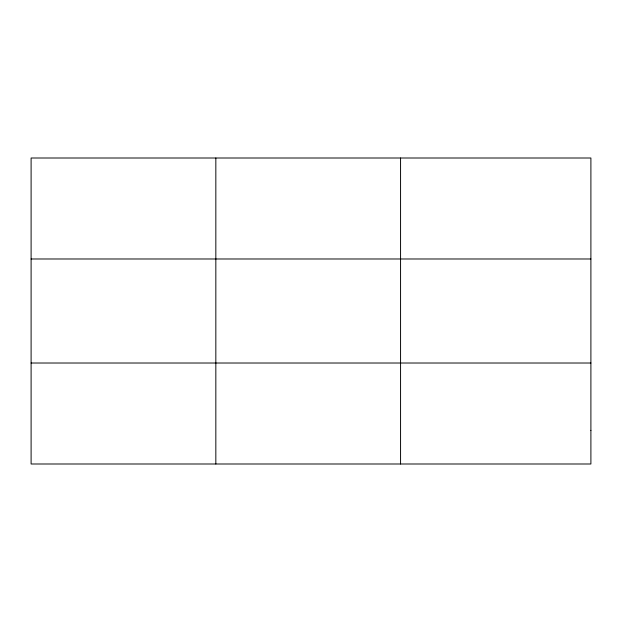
<?xml version="1.0" encoding="UTF-8"?>
<svg xmlns="http://www.w3.org/2000/svg" width="622" height="622" viewBox="0 0 622 622"><rect width="100%" height="100%" fill="white"/><g stroke="black" fill="none" stroke-linecap="round" stroke-linejoin="round"><path stroke-width="0.93" d="M215.834 463.996L215.834 158.004M400.568 463.996L400.568 158.004M31.1 258.985L590.9 258.985M31.1 363.015L590.9 363.015M590.9 430.338L590.9 463.996L31.1 463.996L31.1 158.004L590.9 158.004L590.9 430.338"/></g></svg>
